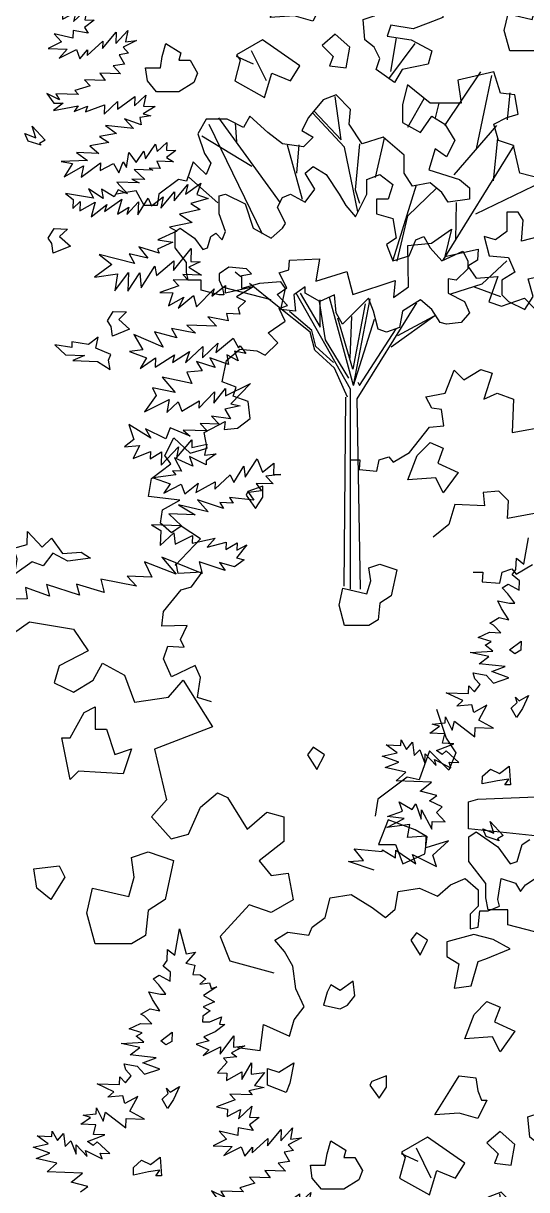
# Model space of a CAD drawing. Header units: inches. Extents: x 11.9 to 85.3, y 21.1 to 37.4.
# Drawn here: x 42.826 to 43.147, y 22.436 to 23.18 of the extents above; entities that cross this region are included whole.
import ezdxf

# ---------------------------------------------------------------- set-up
doc = ezdxf.new("R2010")
doc.units = ezdxf.units.IN
doc.header["$MEASUREMENT"] = 0
doc.layers.add('CAY', color=94, linetype='Continuous')
doc.layers.add('CAY-3', color=61, linetype='Continuous')

# ---------------------------------------------------------------- blocks, each defined once
blk = doc.blocks.new('A$C76451831')
at = {"layer": 'CAY'}
for p, q in [((4659.2, 1730), (4666, 1767.4)), ((4648.1, 1722.6), (4648.6, 1738.5)), ((4648.6, 1738.5), (4659.2, 1730)), ((4642.8, 1714.7), (4648.1, 1722.6)), ((4653, 1706.2), (4642.8, 1714.7)), ((4628.6, 1696.6), (4636.9, 1701.7)), ((4636.5, 1688.1), (4628.6, 1696.6)), ((4636.9, 1701.7), (4652.5, 1693)), ((4652.5, 1693), (4653, 1706.2)), ((4627.6, 1667.1), (4622.5, 1678.2)), ((4622.5, 1678.2), (4638.7, 1674.9)), ((4646.4, 1674.6), (4636.5, 1688.1)), ((4638.7, 1674.9), (4646.4, 1674.6)), ((4637.9, 1650.9), (4627.6, 1667.1)), ((3864.3, 1582.3), (3957.4, 1648.4)), ((3957.4, 1648.4), (4019.9, 1637.7)), ((4611, 1646.4), (4624.4, 1654.1)), ((4616.3, 1643.5), (4611, 1646.4)), ((4626.4, 1632.7), (4616.3, 1643.5)), ((4624.4, 1654.1), (4637.9, 1650.9)), ((4019.9, 1637.7), (4040.5, 1607.1)), ((4594.4, 1625.7), (4610.5, 1633.3)), ((4612.8, 1620.1), (4594.4, 1625.7)), ((4610.5, 1633.3), (4626.4, 1632.7)), ((4604.5, 1614.9), (4612.8, 1620.1)), ((4615, 1606.4), (4604.5, 1614.9)), ((4040.5, 1607.1), (3999.3, 1585.8)), ((4582.8, 1604.8), (4615, 1606.4)), ((4609.3, 1598.9), (4582.8, 1604.8)), ((4595.8, 1588.5), (4609.3, 1598.9)), ((3999.3, 1585.8), (3992.2, 1561.6)), ((4047.6, 1565.2), (4061.2, 1589.4)), ((4061.2, 1589.4), (4092.4, 1572.3)), ((4587.2, 1575.6), (4605.7, 1572.3)), ((4589.7, 1567.4), (4587.2, 1575.6)), ((4632.8, 1584.5), (4595.8, 1588.5)), ((4614, 1577.4), (4632.8, 1584.5)), ((4637.7, 1568.4), (4614, 1577.4)), ((3992.2, 1561.6), (4019.9, 1548.1)), ((4019.9, 1548.1), (4047.6, 1565.2)), ((4092.4, 1572.3), (4106.6, 1533.9)), ((4154.9, 1541), (4175.6, 1565.2)), ((4175.6, 1565.2), (4217.4, 1499.1)), ((4589, 1548.8), (4597.1, 1559)), ((4597.1, 1559), (4589.7, 1567.4)), ((4605.7, 1572.3), (4616.2, 1561)), ((4616.2, 1561), (4637.7, 1568.4)), ((4106.6, 1533.9), (4154.9, 1541)), ((4572.7, 1536.2), (4549.1, 1547.5)), ((4549.1, 1547.5), (4580.8, 1546.4)), ((4580.8, 1546.4), (4581.1, 1557.2)), ((4581.1, 1557.2), (4589, 1548.8)), ((4564.3, 1528.4), (4572.7, 1536.2)), ((4585.6, 1530.3), (4564.3, 1528.4)), ((4588, 1519.4), (4585.6, 1530.3)), ((4606.9, 1529.6), (4588, 1519.4)), ((4595.3, 1508.7), (4606.9, 1529.6)), ((4547.6, 1504.9), (4547.9, 1513.1)), ((4547.9, 1513.1), (4557.6, 1494.1)), ((4616.2, 1497.1), (4595.3, 1508.7)), ((4217.4, 1499.1), (4134.9, 1467.3)), ((4525.8, 1489.8), (4539.3, 1499.8)), ((4528.9, 1502.9), (4547.6, 1504.9)), ((4539.3, 1499.8), (4528.9, 1502.9)), ((4557.6, 1494.1), (4560.8, 1507.2)), ((4560.8, 1507.2), (4589.5, 1484.9)), ((4589.5, 1484.9), (4589.9, 1498)), ((4589.9, 1498), (4616.2, 1497.1)), ((4484.8, 1472.7), (4485.1, 1480.4)), ((4485.1, 1480.4), (4492.8, 1466.9)), ((4492.8, 1466.9), (4501.3, 1477.1)), ((4501.3, 1477.1), (4503.4, 1458.4)), ((4547, 1489.1), (4525.8, 1489.8)), ((4535.3, 1465.5), (4559.7, 1475)), ((4543.8, 1475.6), (4547, 1489.1)), ((4559.7, 1475), (4543.8, 1475.6)), ((4134.9, 1467.3), (4152, 1395.3)), ((4458, 1457.3), (4479.5, 1462)), ((4463.6, 1473.4), (4484.8, 1472.7)), ((4479.5, 1462), (4463.6, 1473.4)), ((4503.4, 1458.4), (4511.4, 1466.3)), ((4511.4, 1466.3), (4518.8, 1447.4)), ((4518.8, 1447.4), (4519.3, 1460.6)), ((4519.3, 1460.6), (4534.6, 1444.2)), ((4543.3, 1459.7), (4535.3, 1465.5)), ((4548.9, 1465), (4543.3, 1459.7)), ((4566.9, 1448.5), (4548.9, 1465)), ((4481.7, 1448.7), (4458, 1457.3)), ((4462.4, 1441.3), (4481.7, 1448.7)), ((4534.6, 1444.2), (4532.2, 1452.4)), ((4532.2, 1452.4), (4555.8, 1440.7)), ((4555.8, 1440.7), (4553.3, 1449)), ((4553.3, 1449), (4566.9, 1448.5)), ((4491.7, 1434.8), (4462.4, 1441.3)), ((4478.1, 1422.1), (4491.7, 1434.8)), ((4528.3, 1420.4), (4478.1, 1422.1)), ((4512, 1407.8), (4528.3, 1420.4)), ((4152, 1395.3), (4130.8, 1371.1)), ((4200.3, 1384.7), (4224.5, 1405.3)), ((4224.5, 1405.3), (4238.7, 1398.8)), ((4238.7, 1398.8), (4266.4, 1353.4)), ((4487, 1379.2), (4482, 1392.5)), ((4482, 1392.5), (4500.7, 1381.4)), ((4535.8, 1401.5), (4512, 1407.8)), ((4525.1, 1393.7), (4535.8, 1401.5)), ((4543.4, 1385.4), (4525.1, 1393.7)), ((4183.2, 1346.3), (4200.3, 1384.7)), ((4266.4, 1353.4), (4294.1, 1377.6)), ((4294.1, 1377.6), (4318.3, 1371.1)), ((4465.5, 1371.8), (4487, 1379.2)), ((4500.7, 1381.4), (4505.9, 1389.4)), ((4505.9, 1389.4), (4513.4, 1367.9)), ((4513.4, 1367.9), (4513.8, 1381)), ((4513.8, 1381), (4528.7, 1353.7)), ((4535, 1377.5), (4543.4, 1385.4)), ((4547.7, 1363.9), (4535, 1377.5)), ((4130.8, 1371.1), (4158.5, 1339.9)), ((4318.3, 1371.1), (4318.3, 1336.3)), ((4464.9, 1355.9), (4489.4, 1368.7)), ((4497.2, 1360.3), (4464.9, 1355.9)), ((4489.4, 1368.7), (4465.5, 1371.8)), ((4493.9, 1341.8), (4497.2, 1360.3)), ((4528.7, 1353.7), (4529.1, 1364.6)), ((4529.1, 1364.6), (4547.7, 1363.9)), ((4158.5, 1339.9), (4183.2, 1346.3)), ((4520.7, 1343.6), (4493.9, 1341.8)), ((4520.1, 1327.3), (4520.7, 1343.6)), ((4318.3, 1336.3), (4283.5, 1308.6)), ((4431.5, 1309.1), (4418.5, 1325.8)), ((4418.5, 1325.8), (4458.3, 1321.7)), ((4552.2, 1337), (4520.1, 1327.3)), ((4530.1, 1316.5), (4552.2, 1337)), ((4410.2, 1307.5), (4431.5, 1309.1)), ((4458.3, 1321.7), (4458.4, 1324.4)), ((4458.4, 1324.4), (4477, 1312.9)), ((4477, 1312.9), (4477.4, 1323.8)), ((4477.4, 1323.8), (4505.7, 1304.2)), ((4501.2, 1317.5), (4535, 1300.5)), ((4505.7, 1304.2), (4501.2, 1317.5)), ((4535, 1300.5), (4530.1, 1316.5)), ((4283.5, 1308.6), (4300.6, 1287.9)), ((4446.9, 1295.4), (4410.2, 1307.5)), ((4300.6, 1287.9), (4324.7, 1290.9)), ((4324.7, 1290.9), (4331.8, 1253.1)), ((4554.9, 1274.6), (4575.8, 1283.7)), ((4575.8, 1283.7), (4594.3, 1267.5)), ((4622.2, 1253.8), (4626.9, 1283.7)), ((4626.9, 1283.7), (4647.3, 1277)), ((4647.3, 1277), (4654.4, 1265.2)), ((4661.5, 1274.6), (4682.3, 1288.4)), ((4384.3, 1256.1), (4414.2, 1260.8)), ((4414.2, 1260.8), (4444.1, 1242.4)), ((4476.7, 1240), (4481, 1265.2)), ((4481, 1265.2), (4511.3, 1269.9)), ((4511.3, 1269.9), (4536.5, 1258.5)), ((4536.5, 1258.5), (4554.9, 1274.6)), ((4594.3, 1267.5), (4594.3, 1244.3)), ((4654.4, 1265.2), (4661.5, 1274.6)), ((4269.3, 1246.1), (4228, 1201.2)), ((4300.6, 1235.4), (4269.3, 1246.1)), ((4331.8, 1253.1), (4300.6, 1235.4)), ((4377.3, 1228.2), (4384.3, 1256.1)), ((4594.3, 1244.3), (4582.9, 1232.9)), ((4608.4, 1237.6), (4624.5, 1244.3)), ((4624.5, 1244.3), (4622.2, 1253.8)), ((4358.8, 1214.4), (4377.3, 1228.2)), ((4444.1, 1242.4), (4462.6, 1228.2)), ((4462.6, 1228.2), (4476.7, 1240)), ((4582.9, 1232.9), (4582.9, 1212.1)), ((4594.3, 1214.4), (4596.6, 1237.6)), ((4596.6, 1237.6), (4608.4, 1237.6)), ((4354.1, 1203), (4358.8, 1214.4)), ((4582.9, 1212.1), (4594.3, 1214.4)), ((4228, 1201.2), (4241.6, 1166.4)), ((4305.7, 1196), (4324.2, 1207.4)), ((4319.5, 1179.8), (4305.7, 1196)), ((4324.2, 1207.4), (4354.1, 1203)), ((4331.3, 1159), (4319.5, 1179.8)), ((4241.6, 1166.4), (4304.1, 1149.3)), ((4335.6, 1126.7), (4331.3, 1159)), ((4347.4, 1101.2), (4335.6, 1126.7)), ((4333.2, 1082.7), (4347.4, 1101.2)), ((4326.6, 1059.5), (4333.2, 1082.7)), ((4284.9, 1039.1), (4289.6, 1076)), ((4289.6, 1076), (4326.6, 1059.5)), ((4252.7, 1043.4), (4284.9, 1039.1)), ((4704.6, 871.1), (4712.5, 918.7)), ((4527.8, 857.9), (4506.6, 900.2)), ((4701.9, 860.6), (4738.9, 910.7)), ((4509.3, 881.7), (4485.5, 892.2)), ((4781, 794.5), (4832.5, 870.4)), ((4850.9, 870.4), (4799.8, 858.6)), ((4826.2, 761), (4847.8, 865.6)), ((4860, 840.1), (4850.9, 870.4)), ((4728.3, 851.9), (4721.2, 824)), ((4760.5, 826.3), (4728.3, 851.9)), ((4799.8, 858.6), (4804.6, 826.3)), ((4608.4, 831), (4587.6, 805.5)), ((4626.9, 837.7), (4608.4, 831)), ((4634, 774), (4625.3, 835.7)), ((4647.3, 816.9), (4626.9, 837.7)), ((4728.6, 791.9), (4751.7, 832.8)), ((4880.8, 837.7), (4860, 840.1)), ((4870.1, 802.5), (4874.1, 840.9)), ((4885.5, 810.2), (4880.8, 837.7)), ((4638.7, 763.4), (4593.5, 812.2)), ((4595.8, 814.5), (4634, 774)), ((4645.4, 796.4), (4647.3, 816.9)), ((4721.2, 824), (4721.2, 798.4)), ((4804.6, 826.3), (4760.5, 826.3)), ((4768, 805.1), (4772.9, 825.9)), ((4442.1, 803.1), (4430.3, 782.3)), ((4472, 803.1), (4442.1, 803.1)), ((4522.3, 639.8), (4446.8, 795.6)), ((4547.7, 684.5), (4460.2, 805.1)), ((4495.2, 791.7), (4472, 803.1)), ((4485.8, 770.9), (4483.8, 797.9)), ((4504.2, 807.8), (4495.2, 791.7)), ((4529.8, 784.6), (4504.2, 807.8)), ((4587.6, 805.5), (4578.1, 787)), ((4663.8, 768.5), (4645.4, 796.4)), ((4721.2, 798.4), (4746.8, 784.6)), ((4746.8, 784.6), (4762.9, 807.8)), ((4762.9, 807.8), (4781.4, 796.4)), ((4781.4, 796.4), (4795.5, 773.2)), ((4850.9, 796.4), (4869.4, 805.5)), ((4857.6, 773.2), (4850.9, 796.4)), ((4869.4, 805.5), (4885.5, 810.2)), ((4430.3, 782.3), (4439.8, 754.7)), ((4507, 736.3), (4436.2, 779.1)), ((4550.6, 768.5), (4529.8, 784.6)), ((4578.1, 787), (4594.3, 777.9)), ((4794.3, 724.1), (4854.9, 794.5)), ((4580.5, 763.8), (4550.6, 768.5)), ((4579.1, 689), (4557.9, 766.3)), ((4571.1, 726.8), (4574.5, 766.9)), ((4594.3, 777.9), (4580.5, 763.8)), ((4657.5, 671.8), (4638.7, 763.4)), ((4659.9, 768.1), (4654, 702.8)), ((4693.7, 777.9), (4663.8, 768.5)), ((4682.7, 720.5), (4695.7, 776.4)), ((4723.6, 752.4), (4693.7, 777.9)), ((4778.7, 602.9), (4879.6, 765.8)), ((4795.5, 773.2), (4783.7, 750)), ((4850.1, 715.8), (4856.4, 776.4)), ((4878.5, 766.1), (4857.6, 773.2)), ((4887.9, 726.8), (4878.5, 766.1)), ((4439.8, 754.7), (4448.8, 741)), ((4723.6, 726.8), (4723.6, 752.4)), ((4767.6, 761.4), (4758.6, 731.5)), ((4783.7, 750), (4767.6, 761.4)), ((4423.7, 742.9), (4414.2, 715.4)), ((4430.3, 736.3), (4423.7, 742.9)), ((4442.1, 724.5), (4430.3, 736.3)), ((4448.8, 741), (4442.1, 724.5)), ((4758.6, 731.5), (4802.2, 717.8)), ((4402.8, 717.8), (4374.9, 696.9)), ((4414.2, 715.4), (4402.8, 717.8)), ((4458.8, 684.4), (4417.8, 720.8)), ((4735.4, 708.3), (4723.6, 726.8)), ((4760.5, 713.1), (4735.4, 708.3)), ((4777, 699.3), (4760.5, 713.1)), ((4802.2, 717.8), (4816, 706)), ((4825.4, 669), (4921.3, 715.4)), ((4922.5, 717.8), (4887.9, 726.8)), ((4342.7, 701.7), (4314.8, 696.9)), ((4354.1, 680.8), (4342.7, 701.7)), ((4374.9, 696.9), (4372.6, 680.8)), ((4654, 702.8), (4659.9, 684)), ((4707.6, 603.7), (4740.9, 709.9)), ((4728.7, 665.9), (4769.2, 705.2)), ((4786.1, 685.5), (4777, 699.3)), ((4816, 706), (4816, 689.9)), ((4372.6, 680.8), (4354.1, 680.8)), ((4816, 689.9), (4786.1, 685.5)), ((4796.7, 631.7), (4797.9, 685.1)), ((4713.4, 601.8), (4728.7, 665.9)), ((4834.4, 569.5), (4869.4, 602.2)), ((4491.5, 579.5), (4483.4, 586)), ((4534.5, 546.7), (4466.9, 564.4)), ((4541.2, 539.6), (4503.7, 569.7)), ((4789.6, 555.4), (4834.4, 569.5)), ((4823, 565.2), (4860, 551.4)), ((4647.3, 419.7), (4569.9, 556)), ((4575.8, 556.2), (4604.1, 507.8)), ((4651.6, 424.8), (4617.3, 549.9)), ((4651.6, 424.8), (4675, 548.1)), ((4589.9, 500.7), (4541.2, 539.6)), ((4602.9, 544.4), (4611.2, 489.7)), ((4604.1, 507.8), (4604.1, 546.7)), ((4668.2, 540.8), (4650.5, 448.4)), ((4656.8, 405.9), (4741.3, 542.4)), ((4592.3, 503.1), (4560.4, 530.2)), ((4650.5, 448.4), (4629.2, 520.8)), ((4646.9, 463.7), (4649.3, 523.1)), ((4651.6, 424.8), (4681.2, 519.2)), ((4705.1, 479.9), (4766.8, 524.3)), ((4714.5, 496), (4764.5, 523.1)), ((4596.6, 475.1), (4589.9, 500.7)), ((4598.2, 480.3), (4592.3, 503.1)), ((4659.9, 424.8), (4712.2, 505.4)), ((4611.2, 489.7), (4644.6, 435.4)), ((4624.5, 449.6), (4596.6, 475.1)), ((4623.3, 457.8), (4598.2, 480.3)), ((4643, 408.3), (4624.5, 449.6)), ((4647.3, 135.4), (4647.3, 419.7)), ((4657.5, 429.5), (4659.9, 424.8)), ((4638.3, 140.1), (4640.6, 408.3)), ((4661.5, 135.4), (4656.8, 405.9))]:
    blk.add_line(p, q, dxfattribs=at)
for points in [[(4216, 1534.3), (4196, 1540.6), (4200.2, 1569.1), (4192.8, 1586), (4159, 1570.1), (4147.4, 1595.5), (4153.8, 1613.4), (4177, 1612.3), (4171.7, 1622.9), (4181.2, 1642.9), (4145.3, 1641.9), (4147.4, 1663), (4172.8, 1693.5), (4187.5, 1697.8), (4202.3, 1718.9), (4168.5, 1716.7), (4165.4, 1731.5), (4164.3, 1728.3), (4200.2, 1766.3), (4172.8, 1784.2), (4159, 1774.7), (4143.2, 1788.5), (4146.4, 1807.4), (4170.6, 1821.2), (4126.4, 1826.4), (4130.6, 1851.7), (4158, 1872.8), (4149.6, 1884.4), (4162.2, 1909.7), (4185.4, 1887.6), (4209.7, 1895), (4205.5, 1917.1), (4235, 1933), (4233.9, 1921.4), (4252.9, 1923.5), (4270.8, 1937.2), (4267.7, 1961.4), (4246.6, 1968.8), (4250.8, 1981.5), (4230.8, 1988.9), (4237.1, 2019.4), (4256.1, 2035.3), (4280.3, 2033.1), (4291.9, 2026.8), (4309.9, 2044.7), (4296.2, 2058.5), (4320.4, 2075.3), (4312, 2093.3), (4323.6, 2097.5), (4308.8, 2113.3), (4322.5, 2122.8), (4312, 2143.9), (4325.7, 2148.1), (4326.7, 2161.8), (4368.9, 2163.9), (4363.7, 2132.3), (4408, 2146), (4416.4, 2113.3), (4476.5, 2133.3), (4474.4, 2109.1), (4495.5, 2123.9), (4494.4, 2182.9), (4528.2, 2186.1), (4556.7, 2206.1), (4547.2, 2167.1), (4594.6, 2177.6), (4593.6, 2161.8), (4579.9, 2153.4), (4591.5, 2136.5), (4622.1, 2138.6), (4609.4, 2102.8), (4627.3, 2096.4), (4660, 2108), (4683.2, 2083.8)], [(4029.6, 838.2), (4040.3, 846), (4016.5, 852.2), (4032.8, 864.8), (3982.6, 866.6), (3996.2, 879.2), (3966.9, 885.7), (3986.2, 893.2), (3962.5, 901.7), (3984, 906.4), (3968.1, 917.8), (3989.3, 917.1), (3989.6, 924.8), (3997.3, 911.4), (4005.8, 921.5), (4007.9, 902.9), (4015.9, 910.7), (4023.4, 891.9), (4023.8, 905), (4039.1, 888.6), (4036.7, 896.9), (4060.3, 885.2), (4057.8, 893.4), (4071.4, 892.9), (4053.4, 909.4), (4047.8, 904.2), (4039.8, 909.9), (4064.2, 919.5), (4048.4, 920), (4051.5, 933.5), (4030.3, 934.3), (4043.8, 944.2), (4033.4, 947.3), (4052.1, 949.4), (4052.4, 957.5), (4062.1, 938.6), (4065.3, 951.6), (4094, 929.3), (4094.4, 942.4), (4120.7, 941.5), (4099.8, 953.1), (4111.4, 974), (4092.5, 963.8), (4090.1, 974.8), (4068.8, 972.8), (4077.2, 980.7), (4053.6, 991.9), (4085.3, 990.8), (4085.6, 1001.7), (4093.5, 993.3), (4101.6, 1003.4), (4094.2, 1011.8), (4091.7, 1020.1), (4110.2, 1016.7), (4120.7, 1005.5), (4142.2, 1012.9), (4118.5, 1021.8), (4137.3, 1028.9), (4100.3, 1032.9), (4113.8, 1043.3), (4087.3, 1049.2), (4119.5, 1050.8), (4109, 1059.4), (4117.3, 1064.5), (4098.9, 1070.1), (4115, 1077.7), (4130.9, 1077.2), (4120.8, 1088), (4115.5, 1090.9), (4128.9, 1098.6), (4142.4, 1095.4), (4132.1, 1111.6), (4127, 1122.6), (4143.2, 1119.4), (4150.9, 1119.1), (4141, 1132.6), (4133.1, 1141), (4141.4, 1146.2), (4157, 1137.5), (4157.5, 1150.6), (4147.3, 1159.1), (4152.6, 1167.1), (4153.1, 1182.9), (4163.7, 1174.4), (4170.5, 1211.8), (4179.7, 1176.6), (4192.9, 1178.8), (4179.2, 1163.4), (4192.2, 1160.3), (4189.5, 1147.2), (4199.9, 1146.8), (4207.9, 1141.1), (4199.4, 1133.3), (4212.7, 1135.5), (4215.1, 1127.3), (4223.3, 1129.7), (4204.3, 1117.2), (4219.9, 1108.5), (4203.8, 1101.4), (4214, 1095.6), (4203.3, 1087.8), (4203, 1080.1), (4213.4, 1079.7), (4230, 1086.9), (4226.9, 1076.5), (4234.6, 1076.3), (4221.1, 1065.9), (4205, 1058.7), (4212.5, 1053), (4193.8, 1048.2), (4212, 1039.9), (4204.1, 1032), (4228.5, 1044.3), (4228.1, 1033.9), (4247.6, 1060), (4247.1, 1043.7), (4263, 1045.8), (4244.1, 1036.1), (4251.6, 1030.3), (4232.9, 1028.3), (4238.2, 1022.7), (4224.5, 1007.3), (4237.6, 1006.8), (4237.3, 996.4), (4259, 1008.8), (4258.6, 997.9), (4272.6, 1021.5), (4272, 1005.6), (4291.1, 1007.7), (4276.9, 989.6), (4290.4, 986.4), (4268.9, 981.7), (4273.7, 976.1), (4242, 977.2), (4249.5, 969.2), (4222.8, 959.3), (4238.6, 956), (4238.2, 945.6), (4257.1, 955.4), (4254, 942.3), (4273.2, 960.2), (4269.9, 944.5), (4283.5, 944), (4269.5, 933.6), (4274.7, 925.7), (4253.5, 929.2), (4253.1, 918.3), (4226.6, 924.7), (4237.1, 913.4), (4218.2, 903.7), (4244.9, 902.7), (4233.5, 890), (4258, 902.3), (4263, 889), (4273.8, 901.7), (4273.5, 893.6), (4295.6, 914.1), (4295.2, 903.7), (4314.6, 927.1), (4314, 910.8), (4331, 929.2), (4327.7, 913), (4343.6, 915.2), (4324.7, 905.4), (4332.1, 897), (4318.9, 894.7), (4326.6, 881.3), (4310.2, 879.2), (4320.7, 867.9), (4291.3, 868.9), (4299.1, 858.2), (4269.6, 859.3), (4277.5, 850.8), (4256, 843.9), (4261.2, 838.3), (4229.1, 839.4), (4234.2, 831), (4215.9, 839.8), (4225.9, 826.3), (4239.5, 825.9), (4225.5, 815.5), (4260.6, 822.4), (4254.9, 814.4), (4273.8, 821.9), (4270.8, 813.9), (4297.8, 823.8), (4297.4, 810.2), (4316.6, 828.2), (4316.2, 817.7), (4340.9, 835.5), (4340.4, 822.3), (4356.8, 837.6), (4353.5, 821.9), (4369.8, 821.3), (4353.1, 811), (4363.9, 807.9), (4348, 805.8), (4349.9, 795.3), (4326.6, 803.8), (4339.3, 790.2), (4299.5, 794.3), (4315, 782.9), (4290.8, 778.7), (4304.1, 770.1), (4277.2, 765.6), (4290, 754.7), (4258.3, 755.8), (4273.8, 744.4), (4236.6, 743), (4252.3, 740.2), (4240.8, 721.6), (4268.1, 736.9), (4264.8, 720.7), (4292.2, 741.1), (4291.9, 730.6), (4310.8, 740.4), (4318.5, 727), (4324.5, 742.7), (4329.2, 734.8), (4332.6, 756), (4343, 742), (4354, 757.9), (4356.3, 747), (4370.2, 767.8), (4372.6, 757.3), (4386.6, 770), (4386.2, 759.1), (4399.3, 758.6), (4385.9, 748.7), (4396.1, 742.9), (4372.1, 743.7), (4377.2, 733.1), (4361.3, 733.7), (4366.6, 730.8), (4339.9, 731.7), (4355.3, 717.6), (4336.8, 718.2), (4347, 712.9), (4315.3, 714), (4330.6, 697.1), (4317.6, 703), (4311.9, 692.8), (4293.7, 703.8), (4295.9, 690.6), (4275.1, 704.5), (4282.3, 691.1), (4242.7, 697.9), (4253.3, 689.4), (4252.8, 676.3), (4263.6, 686.3), (4263.1, 673.2), (4284.9, 685.6), (4279.1, 664.5), (4301.1, 682.3), (4298, 672), (4322.6, 689.7), (4316.4, 668.6), (4332.6, 678.5), (4329.6, 668.1), (4346.1, 686.1), (4345.4, 667.6), (4359.8, 691.1), (4364.9, 680), (4381.2, 693.1), (4377.9, 676.9), (4397.3, 700.2), (4396.8, 687.1), (4416.2, 710.4), (4413, 696.9), (4434.9, 712.5), (4429.3, 696.4), (4445, 690.8), (4420.7, 683.5), (4433.6, 674.9), (4404.3, 668.2), (4422.5, 656.7), (4390.1, 650.1), (4400.8, 644.3), (4373.6, 631.7), (4394.8, 628.7), (4373.2, 618.6), (4375.7, 613), (4346.5, 622.2), (4359.6, 605.9), (4333, 611.8), (4340.7, 598.4), (4290.4, 611), (4308.5, 596.8), (4283.9, 579.1), (4316.2, 583.4), (4312.6, 559.5), (4332.1, 585.5), (4331.2, 558.8), (4348, 585), (4349.9, 563.6), (4369.6, 594.7), (4371.9, 581.4), (4396.6, 601.9), (4396.1, 588.3), (4421.2, 619.6), (4420.6, 601), (4433.7, 600.6), (4417.6, 593), (4435.8, 581.9), (4409.1, 582.8), (4416.9, 574.4), (4395.7, 575.2), (4403.5, 566.7), (4376.5, 557.2), (4395, 556.6), (4388.9, 538.2), (4410.7, 550.6), (4402.4, 535), (4424.3, 552.8), (4428.8, 536.8), (4453.7, 562.3), (4450.6, 551.9), (4469.7, 567.1), (4469.3, 556.7), (4510, 565.7), (4485.4, 550.7), (4498.4, 544.8), (4487.6, 534.8), (4490, 526.5), (4471, 527.2), (4473.4, 516.7), (4444.6, 522.7), (4457.2, 509.1), (4414.7, 510.6), (4427.4, 499.2), (4393.2, 505.9), (4400.9, 492.5), (4369.1, 501.3), (4381.4, 479.5), (4339.5, 497.3), (4352.3, 475.6), (4333.6, 473.5), (4357.4, 464.5), (4348.7, 449), (4370.5, 464.1), (4370, 450.9), (4397.4, 468.6), (4394.3, 457.8), (4418.8, 473.3), (4412.8, 457.1), (4437.7, 480.3), (4437.1, 464.5), (4459.1, 485), (4455.9, 472), (4480.7, 492.4), (4488.3, 478.5), (4490.7, 481.2), (4498.5, 470.5), (4482.7, 473.7), (4487.7, 460), (4471.7, 468.7), (4473.9, 455), (4447.5, 464.1), (4455.2, 450.7), (4428.8, 459.3), (4436.5, 445.9), (4415.1, 443.9), (4422.2, 427.8), (4380, 437), (4398.2, 415), (4366.3, 421.6), (4371.3, 411), (4354.7, 387.5), (4389.7, 404.9), (4386.3, 386.4), (4402.7, 401.7), (4407.7, 388.4), (4432.3, 403.4), (4431.9, 392.6), (4454, 415.8), (4453.4, 400), (4470, 420.7), (4469.7, 410.3), (4505.2, 427.6), (4477.4, 399.1), (4490.4, 396), (4469, 391.3), (4476.7, 377.8), (4450.1, 381.5), (4460.6, 370.2), (4433.8, 371.2), (4443.9, 360.4), (4409.5, 361.6), (4419.6, 353.1), (4391, 365), (4385, 349.3), (4356.1, 363.5), (4363.8, 350.1), (4332.7, 369.7), (4339.7, 348.2), (4326.2, 337.8), (4347.6, 339.7), (4338.8, 321.5), (4363.1, 331), (4362.7, 320.6), (4379, 330.5), (4378.3, 311.9), (4403.2, 337.8), (4400, 322), (4422.2, 348), (4421.8, 337.1), (4443.2, 341.8), (4440, 326.1), (4456.3, 327.8), (4442.4, 317.8), (4442.2, 312.4), (4418.6, 324.1), (4423.6, 310.3), (4397.2, 322.1), (4407.5, 303.2), (4394.3, 303.7), (4399.1, 298), (4367.2, 293.7), (4391, 285.2), (4382.3, 271.9), (4406.8, 284.6), (4411.8, 270.9), (4430.9, 286.1), (4427.7, 273), (4455, 287.9), (4454.6, 277.5), (4476.6, 298.1), (4481.7, 287), (4495.6, 310.5), (4497.8, 294.6), (4514.6, 320.8), (4522.1, 301.9), (4538.4, 314.5), (4537.8, 298.6), (4548.2, 298.3), (4526.8, 296.3), (4537.3, 285.1), (4513.3, 285.9), (4521.1, 275.2), (4502.5, 273.1), (4509.8, 262), (4475.5, 265.9), (4480.6, 258), (4461.6, 258.7), (4466.8, 250.4), (4430.1, 262.5), (4445.3, 245.7), (4403.1, 255.3), (4426.6, 241.3), (4389.5, 242.6), (4407.5, 225.7), (4364.9, 227.2), (4377.8, 219), (4377, 197.7), (4396.2, 215.6), (4398.4, 199.7), (4422.9, 212), (4422.5, 201.1), (4454.9, 208.2), (4443.6, 195.4), (4470.5, 202.2), (4470.2, 191.8), (4486.4, 201.6), (4486, 191.2), (4499.9, 198.4), (4485.6, 180.3), (4496.4, 177.2), (4482.5, 167.3), (4461.4, 173.5), (4469.1, 162.3), (4432.4, 174.5), (4436.8, 158), (4379.2, 181.3), (4399.6, 157), (4354.9, 174.5), (4365, 152.8), (4330.2, 154), (4343.3, 140), (4292.9, 149.9), (4297.7, 131.1), (4258.2, 142.9), (4262.6, 126.9), (4215.6, 142.2), (4220, 125.7), (4186, 137.8), (4188.1, 121.8), (4140.1, 120.8)]]:
    blk.add_lwpolyline(points, dxfattribs=at)
for points in [[(4507.9, 1884.3), (4526.4, 1902.8), (4544.9, 1894.9), (4536.9, 1873.7), (4566, 1860.5), (4544.9, 1831.5), (4534.3, 1852.6), (4494.7, 1850)], [(4267.5, 1833.2), (4264.9, 1827.9), (4278.1, 1809.4), (4288.7, 1825.2), (4288.7, 1841.1)], [(4396.9, 1672), (4402.2, 1695.8), (4436.5, 1687.9), (4441.8, 1706.3), (4439.1, 1724.8), (4455, 1730.1), (4478.7, 1722.2), (4470.8, 1685.2), (4455, 1674.7), (4452.3, 1650.9), (4439.1, 1643), (4404.8, 1643)], [(4639.1, 1608.3), (4655.4, 1620.8), (4655, 1607.7), (4646.6, 1602.6)], [(4641.2, 1525.7), (4649.6, 1533.5), (4647.2, 1541.3), (4652.4, 1535.7), (4665.8, 1543.4), (4657.5, 1525.1), (4648.9, 1512.3)], [(4035, 1519.2), (4050.8, 1527.2), (4050.8, 1495.5), (4066.6, 1495.5), (4078.5, 1459.8), (4102.3, 1467.8), (4090.4, 1432.1), (4027.1, 1436.1), (4015.2, 1424.2), (4003.3, 1483.6), (4015.2, 1483.6)], [(4376, 1459.3), (4360.2, 1469.9), (4352.3, 1459.3), (4365.5, 1438.2)], [(4640.1, 1416.5), (4632.4, 1416.7), (4637.7, 1424.7), (4621.8, 1422.5), (4600.3, 1417.9), (4600.7, 1428.7), (4611.9, 1438.8), (4624.8, 1432.9), (4638.3, 1443.3)], [(4624.2, 1337.2), (4605.8, 1343.3), (4600.8, 1353.9), (4616.4, 1347.9), (4611.6, 1364.4), (4629.9, 1344.7), (4621.6, 1340)], [(4038.9, 1234.1), (4046.9, 1269.7), (4098.3, 1257.8), (4106.2, 1285.6), (4102.3, 1313.3), (4126, 1321.2), (4161.7, 1309.3), (4149.8, 1253.9), (4126, 1238), (4122.1, 1202.4), (4102.3, 1190.5), (4050.8, 1190.5)], [(3967.7, 1269.7), (3963.7, 1297.4), (3999.3, 1301.4), (4007.3, 1285.6), (3987.5, 1253.9)], [(4522.5, 1195.9), (4506.6, 1206.4), (4498.7, 1195.9), (4511.9, 1174.8)], [(4419.5, 1116.7), (4416.9, 1137.8), (4398.4, 1124.6), (4385.2, 1132.5), (4380, 1122), (4374.7, 1103.5), (4398.4, 1098.2), (4409, 1103.5)], [(4588.5, 1090.3), (4606.9, 1108.8), (4625.4, 1100.8), (4617.5, 1079.7), (4646.5, 1066.5), (4625.4, 1037.5), (4614.9, 1058.6), (4575.3, 1055.9)], [(4143.6, 1052.7), (4159.9, 1065.3), (4159.5, 1052.2), (4151.1, 1047)], [(4295.5, 989.9), (4295.5, 1013.7), (4311.3, 1008.4), (4332.5, 1021.6), (4327.2, 992.6), (4321.9, 979.4)], [(4709.9, 855.3), (4683.5, 873.8), (4688.8, 889.6), (4680.8, 905.5), (4667.6, 916), (4665, 945.1), (4680.8, 950.3), (4696.7, 963.5), (4686.1, 987.3), (4699.3, 1016.3), (4731, 1024.3), (4770.6, 1013.7), (4754.7, 1003.1), (4744.2, 982), (4778.5, 974.1), (4778.5, 947.7), (4757.4, 939.8), (4736.3, 931.9), (4704.6, 937.1), (4699.3, 921.3), (4733.6, 916), (4762.7, 900.2), (4757.4, 881.7), (4720.4, 873.8)], [(4443.3, 995.2), (4440.7, 989.9), (4453.9, 971.5), (4464.4, 987.3), (4464.4, 1003.1)], [(4554.1, 982), (4567.3, 1003.1), (4591.1, 1000.5), (4593.7, 982), (4599, 968.8), (4606.9, 968.8), (4593.7, 942.4), (4567.3, 950.3), (4533, 947.7)], [(4145.7, 970.1), (4154.1, 978), (4151.7, 985.8), (4156.9, 980.2), (4170.4, 987.9), (4162, 969.6), (4153.4, 956.7)], [(4865.6, 929.2), (4870.9, 953), (4905.2, 945.1), (4910.4, 963.5), (4907.8, 982), (4923.6, 987.3), (4947.4, 979.4), (4939.5, 942.4), (4923.6, 931.9), (4921, 908.1), (4907.8, 900.2), (4873.5, 900.2)], [(4562.1, 857.9), (4575.3, 879), (4522.5, 916), (4485.5, 894.9), (4490.8, 887), (4482.9, 857.9), (4525.1, 834.2), (4535.7, 868.5)], [(4641.2, 876.4), (4646.5, 905.5), (4625.4, 923.9), (4606.9, 908.1), (4622.8, 892.2), (4617.5, 879)], [(4403.7, 887), (4419.5, 887), (4430.1, 868.5), (4424.8, 855.3), (4403.7, 842.1), (4372, 842.1), (4358.8, 857.9), (4356.2, 876.4), (4377.3, 876.4), (4380, 892.2), (4385.2, 910.7), (4406.4, 897.5)], [(4144.6, 860.9), (4136.9, 861.2), (4142.2, 869.2), (4126.3, 867), (4104.8, 862.3), (4105.2, 873.2), (4116.4, 883.2), (4129.3, 877.3), (4142.8, 887.7)], [(4208.2, 766.2), (4189.8, 772.3), (4184.7, 782.9), (4200.4, 776.9), (4195.5, 793.4), (4213.9, 773.7), (4205.6, 769)], [(4499.5, 590.8), (4474.4, 593.1), (4460.6, 583.7), (4460.6, 574.6), (4464.9, 565.2), (4467.3, 553.8), (4460.6, 553.8), (4435.1, 560.5), (4435.1, 574.6), (4416.6, 574.6), (4414.2, 586), (4414.2, 599.8), (4398.1, 620.6), (4398.1, 643.8), (4405.2, 648.6), (4425.6, 634.4), (4437.4, 618.3), (4444.1, 620.6), (4448.8, 636.8), (4455.9, 641.5), (4464.9, 632), (4469.6, 643.8), (4460.6, 669), (4460.6, 694.6), (4469.6, 696.9), (4497.6, 683.2), (4509, 648.6), (4534.5, 634.4), (4550.6, 648.6), (4554.9, 655.2), (4543.5, 678.5), (4550.6, 692.2), (4562, 696.9), (4582.9, 685.5), (4596.6, 704), (4582.9, 726.8), (4594.3, 736.3), (4612.7, 724.5), (4631.2, 696.9), (4640.6, 680.8), (4654.4, 664.7), (4670.5, 696.9), (4670.5, 717.8), (4689, 724.5), (4707.5, 710.7), (4700.8, 689.9), (4684.3, 689.9), (4684.3, 669), (4707.5, 662.3), (4712.2, 634.4), (4698.4, 625.4), (4707.5, 602.2), (4730.7, 609.2), (4740.1, 632), (4751.5, 636.8), (4760.5, 620.6), (4777, 602.2), (4806.9, 615.9), (4814, 602.2), (4814, 590.8), (4797.5, 574.6), (4786.1, 576.6), (4786.1, 556.2), (4809.3, 544.4), (4816, 528.2), (4804.6, 514.5), (4783.7, 512.1), (4774.7, 514.5), (4762.9, 533), (4746.8, 546.7), (4721.2, 530.6), (4716.9, 507.4), (4698.4, 500.7), (4686.6, 505), (4679.9, 530.6), (4672.9, 549.1), (4656.8, 533), (4635.9, 512.1), (4626.9, 528.2), (4624.5, 553.8), (4603.7, 544.4), (4582.9, 556.2), (4582.9, 565.2), (4566.7, 553.8), (4569.1, 530.6), (4548.3, 533), (4554.9, 562.8), (4548.3, 572.3), (4518, 569.9), (4492.8, 562.8), (4492.8, 581.3), (4506.6, 583.7)], [(4892.2, 660), (4885.5, 671.4), (4869.4, 671.4), (4869.4, 643.8), (4852.9, 632), (4836.8, 636.8), (4843.9, 609.2), (4871.4, 606.9), (4880.8, 586), (4862.3, 574.6), (4862.3, 553.8), (4871.4, 544.4), (4894.6, 533), (4906.4, 551.4), (4899.3, 576.6), (4931.5, 583.7), (4945.3, 597.4), (4922.5, 613.6), (4915.4, 636.8), (4889.8, 630.1)], [(4223.4, 626.6), (4218.2, 634.5), (4226.4, 647.8), (4245.4, 647.1), (4234.2, 636.7), (4249.6, 623), (4225.2, 612.9)], [(4307.3, 508.9), (4302.2, 516.8), (4310.3, 530.1), (4329.4, 529.4), (4318.1, 518.9), (4333.5, 505.2), (4309.1, 495.2)], [(4303.8, 461), (4306.8, 469), (4285.8, 477.9), (4289, 493.7), (4275.1, 483.3), (4251.6, 486.8), (4251.4, 479.1), (4227.5, 482.7), (4242.8, 468.5), (4269.5, 467.6), (4253, 460.5), (4287.8, 459.2), (4306, 447.7)], [(4174.2, 178.1), (4169.4, 194.1), (4188.1, 198.9), (4188.8, 217.4), (4209.3, 195.4), (4222.9, 208.1), (4238.4, 186.2), (4264.8, 188), (4278.1, 179.9), (4245.8, 175.6), (4224.8, 186.7), (4211.1, 168.6), (4195.4, 174.6), (4170.8, 156.9)]]:
    blk.add_lwpolyline(points, close=True, dxfattribs=at)
at = {"layer": 'CAY-3'}
for p, q in [((86.7, 510.8), (100.8, 469.5)), ((100.8, 469.5), (114.4, 448.9)), ((76.8, 451.7), (62.5, 410.5)), ((86.7, 441.8), (76.8, 451.7)), ((114.4, 448.9), (104.4, 424.1)), ((104.4, 424.1), (86.7, 441.8)), ((45.4, 414.1), (3.5, 382.8)), ((62.5, 410.5), (45.4, 414.1)), ((3.5, 382.8), (0, 358.6)), ((132.1, 379.3), (145.6, 382.8)), ((145.6, 382.8), (281.8, 388.3)), ((132.1, 340.9), (132.1, 379.3)), ((240, 329.4), (132.1, 340.9)), ((132.7, 329.4), (143.3, 336.4)), ((143.3, 336.4), (173.9, 315.2)), ((132.7, 294.5), (132.7, 329.4)), ((173.9, 315.2), (191.6, 291)), ((201.6, 294.5), (208.7, 318.7)), ((208.7, 318.7), (219.3, 325.8)), ((156.8, 263.3), (132.7, 294.5)), ((191.6, 291), (201.6, 294.5)), ((156.8, 242.6), (156.8, 263.3)), ((160.4, 225.5), (156.8, 242.6)), ((188.1, 225.5), (160.4, 225.5)), ((188.1, 204.3), (188.1, 225.5)), ((226.4, 194.3), (188.1, 204.3))]:
    blk.add_line(p, q, dxfattribs=at)
for points in [[(138.9, 705.6), (152.6, 705.6), (151.5, 691.9), (176.9, 689.8), (180, 705.6), (193.7, 709.9), (200.1, 702.5), (223.3, 716.2)], [(4646.7, 319.2), (4660.4, 319.2), (4659.4, 305.5), (4684.7, 303.3), (4687.9, 319.2), (4701.6, 323.4), (4707.9, 316), (4731.1, 329.7), (4759.6, 365.6), (4779.6, 367.7), (4776.4, 390.9), (4762.7, 393), (4754.3, 408.8), (4781.7, 414.1), (4794.4, 446.8), (4808.1, 433.1), (4832.3, 447.8), (4848.2, 442.6), (4836.6, 405.7), (4855.5, 414.1), (4878.8, 405.7), (4876.6, 358.2), (4929.4, 367.7)], [(4908.3, 243.2), (4870.3, 235.8), (4871.4, 261.2), (4857.7, 274.9), (4835.5, 272.8), (4837.6, 253.8), (4795.4, 255.9), (4787, 227.4), (4764.8, 209.5)]]:
    blk.add_lwpolyline(points, dxfattribs=at)
for points in [[(56.6, 339.4), (18.3, 353.5), (4.7, 318.7), (28.9, 318.7), (38.9, 291), (70.2, 305.2), (73.7, 329.4)], [(167.4, 183.7), (139.7, 190.7), (101.4, 180.1), (101.4, 159.5), (118.5, 148.9), (112, 114.6), (136.2, 117.6), (146.2, 152.4), (156.8, 155.9), (191.6, 170.1)]]:
    blk.add_lwpolyline(points, close=True, dxfattribs=at)

msp = doc.modelspace()

# ---------------------------------------------------------------- block references
at = {"layer": 'CAY', "xscale": 0.0004489089019145984, "yscale": 0.0004489089019145984, "zscale": 0.0004489089019145984}
for p in [(40.94818, 22.75806), (43.05018, 22.51313), (41.05328, 22.05824)]:
    msp.add_blockref('A$C76451831', p, dxfattribs=at)

doc.saveas('drawing.dxf')
